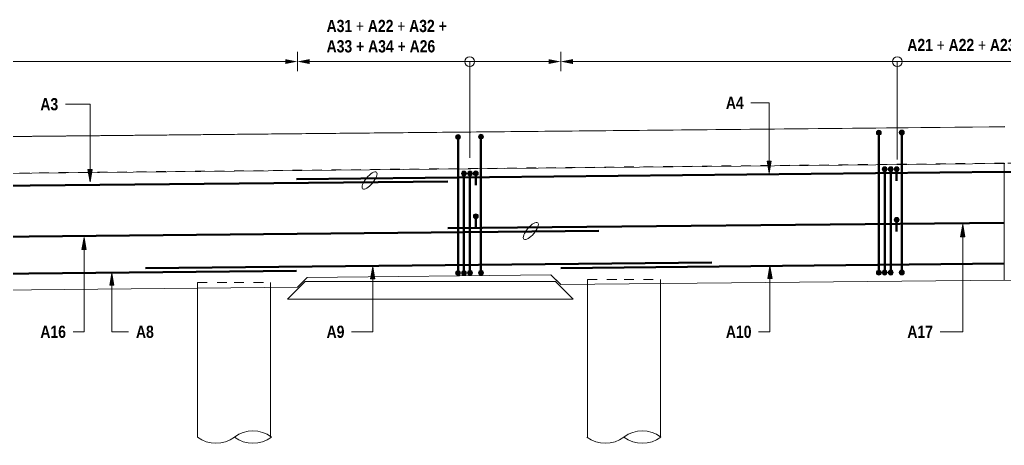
# Model space of a CAD drawing. Header units: metres. Extents: x -1691 to -1596, y 2 to 594.
# Drawn here: x -1634.17 to -1624.07, y 16.2 to 20.57 of the extents above; entities that cross this region are included whole.
import ezdxf

# ---------------------------------------------------------------- set-up
doc = ezdxf.new("R2010")
doc.units = ezdxf.units.M
doc.linetypes.add('JacobsDash', pattern=[0.0045, 0.003, -0.0015])
for name, color, linetype, lineweight in [('BRIDGE-ABUTMENT-CONC', 7, 'Continuous', 50), ('BRIDGE-FRAMING-LINE-18-HID', 7, 'JacobsDash', 18), ('D-BDGE', 7, 'Continuous', 13), ('D-BDGE-FLOOR', 7, 'Continuous', 50), ('D-BDGE-FLOOR-PAT', 7, 'Continuous', 50), ('D-BDGE-FNDN-LINES-18-HID', 7, 'JacobsDash', 18), ('D-BDGE-FNDN-PILE-CONC', 7, 'Continuous', 50), ('D-BDGE-LINE', 7, 'Continuous', 9), ('D-ENHA-GEN-LINE', 7, 'Continuous', 9), ('D-ENHA-TEXT', 7, 'Continuous', 9)]:
    doc.layers.add(name, color=color, linetype=linetype, lineweight=lineweight)
doc.styles.add('Arial Narrow', font='ARIALN.TTF', dxfattribs={"height": 0.125})
doc.styles.add('Arial Narrow_B', font='ARIALNB.TTF', dxfattribs={"height": 0.125})

# ---------------------------------------------------------------- blocks, each defined once
blk = doc.blocks.new('01_SFO_FRP_Pile_CastInPlace_CS - CAST-IN-PLACE PILE - 0750-V8-DRG-1076 - ABUTMENT B ELEVATION REINFORCEMENT')
at = {"layer": 'D-BDGE-FNDN-LINES-18-HID'}
for p, q in [((-1670.194, 17.903), (-1670.194, 17.854)), ((-1670.194, 17.903), (-1669.819, 17.903)), ((-1670.194, 17.903), (-1669.819, 17.903)), ((-1669.819, 17.903), (-1669.444, 17.903)), ((-1669.819, 17.903), (-1669.444, 17.903)), ((-1669.444, 17.862), (-1669.444, 17.903))]:
    blk.add_line(p, q, dxfattribs=at)
at = {"layer": 'D-BDGE-FNDN-PILE-CONC', "lineweight": 18}
for p, q in [((-1670.194, 17.854), (-1670.194, 16.285)), ((-1669.444, 16.291), (-1669.444, 17.862))]:
    blk.add_line(p, q, dxfattribs=at)
blk = doc.blocks.new('T2DExtentArrowReinf_v1 - Extent-7486260-DRG-1076 - ABUTMENT B ELEVATION REINFORCEMENT')
at = {"layer": 'D-BDGE-LINE'}
for p, q in [((-1686.188, 20.149), (-1686.188, 20.057)), ((-1686.063, 20.139), (-1673.294, 20.139)), ((-1681.303, 20.139), (-1681.303, 18.985)), ((-1673.169, 20.062), (-1673.169, 20.139))]:
    blk.add_line(p, q, dxfattribs=at)
blk = doc.blocks.new('T2DExtentArrowReinf_v1 - Extent-6436577-DRG-1076 - ABUTMENT B ELEVATION REINFORCEMENT')
at = {"layer": 'D-BDGE-LINE'}
for p, q in [((-1673.169, 20.062), (-1673.169, 20.139)), ((-1670.593, 20.139), (-1673.044, 20.139)), ((-1671.401, 20.139), (-1671.401, 19.153)), ((-1670.468, 20.149), (-1670.468, 20.057))]:
    blk.add_line(p, q, dxfattribs=at)
blk = doc.blocks.new('T2DExtentArrowReinf_v1 - Extent-7485941-DRG-1076 - ABUTMENT B ELEVATION REINFORCEMENT')
at = {"layer": 'D-BDGE-LINE'}
for p, q in [((-1670.468, 20.062), (-1670.468, 20.139)), ((-1658.126, 20.139), (-1670.343, 20.139)), ((-1667.016, 20.139), (-1667.016, 19.133)), ((-1658.001, 20.149), (-1658.001, 20.057))]:
    blk.add_line(p, q, dxfattribs=at)
blk = doc.blocks.new('CS_DET_Pile-Column_BreakLine - CS_Tubular BreakLine-5901100-DRG-1076 - ABUTMENT B ELEVATION REINFORCEMENT')
at = {"layer": 'D-BDGE-LINE', "lineweight": 18}
for centre, start, end in [((-1688.603, 16.516), 232.9573, 307.0427), ((-1688.223, 16.013), 52.9573, 127.0427), ((-1688.223, 16.516), 232.9573, 307.0427)]:
    blk.add_arc(centre, 0.315, start, end, dxfattribs=at)
blk = doc.blocks.new('CS_DET_Rebar Combined - Multiple Bar-6472702-DRG-1076 - ABUTMENT B ELEVATION REINFORCEMENT')
at = {"layer": 'D-BDGE-LINE'}
for points in [[(-1667.205, 19.384), (-1667.199, 19.385), (-1667.193, 19.387), (-1667.187, 19.391), (-1667.183, 19.396), (-1667.181, 19.402), (-1667.18, 19.409), (-1667.181, 19.415), (-1667.183, 19.421), (-1667.187, 19.427), (-1667.193, 19.431), (-1667.199, 19.433), (-1667.205, 19.434), (-1667.212, 19.433), (-1667.218, 19.431), (-1667.223, 19.427), (-1667.227, 19.421), (-1667.229, 19.415), (-1667.23, 19.409), (-1667.229, 19.402), (-1667.227, 19.396), (-1667.223, 19.391), (-1667.218, 19.387), (-1667.212, 19.385)], [(-1667.205, 17.949), (-1667.199, 17.95), (-1667.193, 17.952), (-1667.187, 17.956), (-1667.183, 17.962), (-1667.181, 17.968), (-1667.18, 17.974), (-1667.181, 17.98), (-1667.183, 17.987), (-1667.187, 17.992), (-1667.193, 17.996), (-1667.199, 17.998), (-1667.205, 17.999), (-1667.212, 17.998), (-1667.218, 17.996), (-1667.223, 17.992), (-1667.227, 17.987), (-1667.229, 17.98), (-1667.23, 17.974), (-1667.229, 17.968), (-1667.227, 17.962), (-1667.223, 17.956), (-1667.218, 17.952), (-1667.212, 17.95)]]:
    blk.add_hatch(color=256, dxfattribs=at).paths.add_polyline_path(points)
at = {"layer": 'D-BDGE-LINE', "lineweight": 50}
blk.add_line((-1667.205, 17.999), (-1667.205, 19.384), dxfattribs=at)
at = {"layer": 'D-BDGE-LINE'}
for centre, start, end in [((-1667.205, 19.409), 90, 270), ((-1667.205, 19.409), 270, 90), ((-1667.205, 17.974), 90, 270), ((-1667.205, 17.974), 270, 90)]:
    blk.add_arc(centre, 0.025, start, end, dxfattribs=at)
blk = doc.blocks.new('CS_DET_Rebar Combined - Multiple Bar-6472732-DRG-1076 - ABUTMENT B ELEVATION REINFORCEMENT')
at = {"layer": 'D-BDGE-LINE'}
for points in [[(-1667.145, 19.01), (-1667.139, 19.01), (-1667.133, 19.013), (-1667.127, 19.017), (-1667.123, 19.022), (-1667.121, 19.028), (-1667.12, 19.035), (-1667.121, 19.041), (-1667.123, 19.047), (-1667.127, 19.052), (-1667.133, 19.056), (-1667.139, 19.059), (-1667.145, 19.06), (-1667.152, 19.059), (-1667.158, 19.056), (-1667.163, 19.052), (-1667.167, 19.047), (-1667.169, 19.041), (-1667.17, 19.035), (-1667.169, 19.028), (-1667.167, 19.022), (-1667.163, 19.017), (-1667.158, 19.013), (-1667.152, 19.01)], [(-1667.145, 17.95), (-1667.139, 17.95), (-1667.133, 17.953), (-1667.127, 17.957), (-1667.123, 17.962), (-1667.121, 17.968), (-1667.12, 17.975), (-1667.121, 17.981), (-1667.123, 17.987), (-1667.127, 17.992), (-1667.133, 17.996), (-1667.139, 17.999), (-1667.145, 18), (-1667.152, 17.999), (-1667.158, 17.996), (-1667.163, 17.992), (-1667.167, 17.987), (-1667.169, 17.981), (-1667.17, 17.975), (-1667.169, 17.968), (-1667.167, 17.962), (-1667.163, 17.957), (-1667.158, 17.953), (-1667.152, 17.95)]]:
    blk.add_hatch(color=256, dxfattribs=at).paths.add_polyline_path(points)
at = {"layer": 'D-BDGE-LINE', "lineweight": 50}
blk.add_line((-1667.145, 18), (-1667.145, 19.01), dxfattribs=at)
at = {"layer": 'D-BDGE-LINE'}
for centre, start, end in [((-1667.145, 19.035), 90, 270), ((-1667.145, 19.035), 270, 90), ((-1667.145, 17.975), 90, 270), ((-1667.145, 17.975), 270, 90)]:
    blk.add_arc(centre, 0.025, start, end, dxfattribs=at)
blk = doc.blocks.new('CS_DET_Rebar Combined - Multiple Bar-6472765-DRG-1076 - ABUTMENT B ELEVATION REINFORCEMENT')
at = {"layer": 'D-BDGE-LINE'}
for points in [[(-1667.083, 19.01), (-1667.076, 19.01), (-1667.07, 19.013), (-1667.065, 19.017), (-1667.061, 19.022), (-1667.058, 19.028), (-1667.058, 19.035), (-1667.058, 19.041), (-1667.061, 19.047), (-1667.065, 19.052), (-1667.07, 19.056), (-1667.076, 19.059), (-1667.083, 19.06), (-1667.089, 19.059), (-1667.095, 19.056), (-1667.102, 19.051), (-1667.104, 19.047), (-1667.107, 19.041), (-1667.108, 19.035), (-1667.107, 19.028), (-1667.104, 19.022), (-1667.1, 19.017), (-1667.095, 19.013), (-1667.089, 19.01)], [(-1667.083, 17.95), (-1667.076, 17.951), (-1667.07, 17.954), (-1667.065, 17.958), (-1667.061, 17.963), (-1667.058, 17.969), (-1667.058, 17.975), (-1667.058, 17.982), (-1667.061, 17.988), (-1667.065, 17.993), (-1667.07, 17.997), (-1667.076, 17.999), (-1667.083, 18), (-1667.089, 17.999), (-1667.095, 17.997), (-1667.1, 17.993), (-1667.104, 17.988), (-1667.107, 17.982), (-1667.108, 17.975), (-1667.107, 17.969), (-1667.104, 17.963), (-1667.1, 17.958), (-1667.095, 17.954), (-1667.089, 17.951)]]:
    blk.add_hatch(color=256, dxfattribs=at).paths.add_polyline_path(points)
at = {"layer": 'D-BDGE-LINE', "lineweight": 50}
blk.add_line((-1667.083, 18), (-1667.083, 19.01), dxfattribs=at)
at = {"layer": 'D-BDGE-LINE'}
for centre, start, end in [((-1667.083, 19.035), 90, 270), ((-1667.083, 19.035), 270, 90), ((-1667.083, 17.975), 90, 270), ((-1667.083, 17.975), 270, 90)]:
    blk.add_arc(centre, 0.025, start, end, dxfattribs=at)
blk = doc.blocks.new('CS_DET_Rebar Combined - Multiple Bar-6472803-DRG-1076 - ABUTMENT B ELEVATION REINFORCEMENT')
at = {"layer": 'D-BDGE-LINE'}
for points in [[(-1666.97, 19.386), (-1666.964, 19.387), (-1666.958, 19.39), (-1666.952, 19.394), (-1666.948, 19.399), (-1666.946, 19.405), (-1666.945, 19.411), (-1666.946, 19.418), (-1666.948, 19.424), (-1666.952, 19.429), (-1666.958, 19.433), (-1666.964, 19.435), (-1666.97, 19.436), (-1666.977, 19.435), (-1666.983, 19.433), (-1666.988, 19.429), (-1666.992, 19.424), (-1666.994, 19.418), (-1666.995, 19.411), (-1666.994, 19.405), (-1666.992, 19.399), (-1666.988, 19.394), (-1666.983, 19.39), (-1666.977, 19.387)], [(-1666.97, 17.951), (-1666.964, 17.952), (-1666.958, 17.955), (-1666.952, 17.959), (-1666.948, 17.964), (-1666.946, 17.972), (-1666.945, 17.976), (-1666.946, 17.983), (-1666.948, 17.989), (-1666.952, 17.994), (-1666.958, 17.998), (-1666.964, 18.001), (-1666.97, 18.001), (-1666.977, 18.001), (-1666.983, 17.998), (-1666.988, 17.994), (-1666.992, 17.989), (-1666.994, 17.983), (-1666.995, 17.976), (-1666.994, 17.97), (-1666.992, 17.964), (-1666.988, 17.959), (-1666.983, 17.955), (-1666.977, 17.952)]]:
    blk.add_hatch(color=256, dxfattribs=at).paths.add_polyline_path(points)
at = {"layer": 'D-BDGE-LINE', "lineweight": 50}
blk.add_line((-1666.97, 18.001), (-1666.97, 19.386), dxfattribs=at)
at = {"layer": 'D-BDGE-LINE'}
for centre, start, end in [((-1666.97, 19.411), 90, 270), ((-1666.97, 19.411), 270, 90), ((-1666.97, 17.976), 90, 270), ((-1666.97, 17.976), 270, 90)]:
    blk.add_arc(centre, 0.025, start, end, dxfattribs=at)
blk = doc.blocks.new('CS_DET_Rebar Combined - Multiple Bar-6162409-DRG-1076 - ABUTMENT B ELEVATION REINFORCEMENT')
at = {"layer": 'D-BDGE-LINE'}
blk.add_hatch(color=256, dxfattribs=at).paths.add_polyline_path([(-1688.482, 18.796), (-1688.475, 18.797), (-1688.469, 18.799), (-1688.464, 18.803), (-1688.46, 18.808), (-1688.458, 18.814), (-1688.457, 18.821), (-1688.458, 18.827), (-1688.46, 18.833), (-1688.464, 18.838), (-1688.469, 18.842), (-1688.475, 18.845), (-1688.482, 18.846), (-1688.488, 18.845), (-1688.494, 18.842), (-1688.5, 18.838), (-1688.504, 18.833), (-1688.506, 18.827), (-1688.507, 18.821), (-1688.506, 18.814), (-1688.504, 18.808), (-1688.5, 18.803), (-1688.494, 18.799), (-1688.488, 18.796)])
at = {"layer": 'D-BDGE-LINE', "lineweight": 50}
blk.add_line((-1688.482, 18.701), (-1688.482, 18.796), dxfattribs=at)
at = {"layer": 'D-BDGE-LINE'}
for start, end in [(90, 270), (270, 90)]:
    blk.add_arc((-1688.482, 18.821), 0.025, start, end, dxfattribs=at)
blk = doc.blocks.new('CS_DET_Rebar Combined - Multiple Bar-6471422-DRG-1076 - ABUTMENT B ELEVATION REINFORCEMENT')
at = {"layer": 'D-BDGE-LINE'}
for points in [[(-1671.521, 19.34), (-1671.515, 19.341), (-1671.509, 19.344), (-1671.504, 19.348), (-1671.5, 19.353), (-1671.497, 19.359), (-1671.496, 19.365), (-1671.497, 19.372), (-1671.5, 19.378), (-1671.504, 19.383), (-1671.509, 19.387), (-1671.515, 19.389), (-1671.521, 19.39), (-1671.528, 19.389), (-1671.534, 19.387), (-1671.539, 19.383), (-1671.543, 19.378), (-1671.545, 19.372), (-1671.546, 19.365), (-1671.545, 19.359), (-1671.543, 19.353), (-1671.539, 19.348), (-1671.534, 19.344), (-1671.528, 19.341)], [(-1671.521, 17.946), (-1671.515, 17.947), (-1671.509, 17.949), (-1671.504, 17.953), (-1671.5, 17.958), (-1671.497, 17.964), (-1671.496, 17.972), (-1671.497, 17.977), (-1671.5, 17.983), (-1671.504, 17.989), (-1671.509, 17.993), (-1671.515, 17.995), (-1671.521, 17.996), (-1671.528, 17.995), (-1671.534, 17.993), (-1671.539, 17.989), (-1671.543, 17.983), (-1671.545, 17.977), (-1671.546, 17.971), (-1671.545, 17.964), (-1671.543, 17.958), (-1671.539, 17.953), (-1671.534, 17.949), (-1671.528, 17.947)]]:
    blk.add_hatch(color=256, dxfattribs=at).paths.add_polyline_path(points)
at = {"layer": 'D-BDGE-LINE', "lineweight": 50}
blk.add_line((-1671.521, 17.996), (-1671.521, 19.34), dxfattribs=at)
at = {"layer": 'D-BDGE-LINE'}
for centre, start, end in [((-1671.521, 19.365), 90, 270), ((-1671.521, 19.365), 270, 90), ((-1671.521, 17.971), 90, 270), ((-1671.521, 17.971), 270, 90)]:
    blk.add_arc(centre, 0.025, start, end, dxfattribs=at)
blk = doc.blocks.new('CS_DET_Rebar Combined - Multiple Bar-6471463-DRG-1076 - ABUTMENT B ELEVATION REINFORCEMENT')
at = {"layer": 'D-BDGE-LINE'}
for points in [[(-1671.461, 18.966), (-1671.455, 18.967), (-1671.449, 18.97), (-1671.444, 18.974), (-1671.44, 18.979), (-1671.437, 18.985), (-1671.436, 18.991), (-1671.437, 18.998), (-1671.44, 19.004), (-1671.444, 19.009), (-1671.449, 19.013), (-1671.455, 19.016), (-1671.461, 19.016), (-1671.468, 19.016), (-1671.474, 19.013), (-1671.479, 19.009), (-1671.483, 19.004), (-1671.485, 18.998), (-1671.486, 18.991), (-1671.485, 18.985), (-1671.483, 18.979), (-1671.479, 18.974), (-1671.474, 18.97), (-1671.468, 18.967)], [(-1671.461, 17.946), (-1671.455, 17.947), (-1671.449, 17.95), (-1671.444, 17.954), (-1671.44, 17.959), (-1671.437, 17.965), (-1671.436, 17.972), (-1671.437, 17.978), (-1671.44, 17.984), (-1671.444, 17.989), (-1671.449, 17.993), (-1671.455, 17.996), (-1671.461, 17.996), (-1671.468, 17.996), (-1671.474, 17.993), (-1671.479, 17.989), (-1671.483, 17.984), (-1671.485, 17.978), (-1671.486, 17.971), (-1671.485, 17.965), (-1671.483, 17.959), (-1671.479, 17.954), (-1671.474, 17.95), (-1671.468, 17.947)]]:
    blk.add_hatch(color=256, dxfattribs=at).paths.add_polyline_path(points)
at = {"layer": 'D-BDGE-LINE', "lineweight": 50}
blk.add_line((-1671.461, 17.996), (-1671.461, 18.966), dxfattribs=at)
at = {"layer": 'D-BDGE-LINE'}
for centre, start, end in [((-1671.461, 18.991), 90, 270), ((-1671.461, 18.991), 270, 90), ((-1671.461, 17.971), 90, 270), ((-1671.461, 17.971), 270, 90)]:
    blk.add_arc(centre, 0.025, start, end, dxfattribs=at)
blk = doc.blocks.new('CS_DET_Rebar Combined - Multiple Bar-6471496-DRG-1076 - ABUTMENT B ELEVATION REINFORCEMENT')
at = {"layer": 'D-BDGE-LINE'}
for points in [[(-1671.399, 18.966), (-1671.392, 18.967), (-1671.386, 18.97), (-1671.381, 18.974), (-1671.377, 18.979), (-1671.375, 18.985), (-1671.374, 18.991), (-1671.375, 18.998), (-1671.377, 19.004), (-1671.381, 19.009), (-1671.386, 19.013), (-1671.392, 19.016), (-1671.399, 19.016), (-1671.405, 19.016), (-1671.411, 19.013), (-1671.416, 19.009), (-1671.42, 19.004), (-1671.423, 18.998), (-1671.424, 18.991), (-1671.423, 18.985), (-1671.42, 18.979), (-1671.416, 18.974), (-1671.411, 18.97), (-1671.405, 18.967)], [(-1671.399, 17.947), (-1671.392, 17.948), (-1671.386, 17.95), (-1671.381, 17.954), (-1671.377, 17.96), (-1671.375, 17.966), (-1671.374, 17.972), (-1671.375, 17.979), (-1671.377, 17.985), (-1671.381, 17.99), (-1671.386, 17.994), (-1671.392, 17.996), (-1671.399, 17.997), (-1671.405, 17.996), (-1671.411, 17.994), (-1671.416, 17.99), (-1671.42, 17.985), (-1671.423, 17.979), (-1671.424, 17.972), (-1671.423, 17.966), (-1671.42, 17.96), (-1671.416, 17.954), (-1671.411, 17.95), (-1671.405, 17.948)]]:
    blk.add_hatch(color=256, dxfattribs=at).paths.add_polyline_path(points)
at = {"layer": 'D-BDGE-LINE', "lineweight": 50}
blk.add_line((-1671.399, 17.997), (-1671.399, 18.966), dxfattribs=at)
at = {"layer": 'D-BDGE-LINE'}
for centre, start, end in [((-1671.399, 18.991), 90, 270), ((-1671.399, 18.991), 270, 90), ((-1671.399, 17.972), 90, 270), ((-1671.399, 17.972), 270, 90)]:
    blk.add_arc(centre, 0.025, start, end, dxfattribs=at)
blk = doc.blocks.new('CS_DET_Rebar Combined - Multiple Bar-6471525-DRG-1076 - ABUTMENT B ELEVATION REINFORCEMENT')
at = {"layer": 'D-BDGE-LINE'}
for points in [[(-1671.286, 19.343), (-1671.28, 19.344), (-1671.274, 19.346), (-1671.269, 19.35), (-1671.265, 19.355), (-1671.262, 19.361), (-1671.261, 19.368), (-1671.262, 19.374), (-1671.265, 19.38), (-1671.269, 19.385), (-1671.274, 19.389), (-1671.28, 19.392), (-1671.286, 19.393), (-1671.293, 19.392), (-1671.299, 19.389), (-1671.304, 19.385), (-1671.308, 19.38), (-1671.31, 19.374), (-1671.311, 19.368), (-1671.31, 19.361), (-1671.308, 19.355), (-1671.304, 19.35), (-1671.299, 19.346), (-1671.293, 19.344)], [(-1671.286, 17.948), (-1671.28, 17.949), (-1671.274, 17.952), (-1671.269, 17.956), (-1671.265, 17.961), (-1671.262, 17.967), (-1671.261, 17.973), (-1671.262, 17.98), (-1671.265, 17.986), (-1671.269, 17.991), (-1671.274, 17.995), (-1671.28, 17.997), (-1671.286, 17.998), (-1671.293, 17.997), (-1671.299, 17.995), (-1671.304, 17.991), (-1671.308, 17.986), (-1671.31, 17.98), (-1671.311, 17.972), (-1671.31, 17.967), (-1671.308, 17.961), (-1671.304, 17.956), (-1671.299, 17.952), (-1671.293, 17.949)]]:
    blk.add_hatch(color=256, dxfattribs=at).paths.add_polyline_path(points)
at = {"layer": 'D-BDGE-LINE', "lineweight": 50}
blk.add_line((-1671.286, 17.998), (-1671.286, 19.343), dxfattribs=at)
at = {"layer": 'D-BDGE-LINE'}
for centre, start, end in [((-1671.286, 19.368), 90, 270), ((-1671.286, 19.368), 270, 90), ((-1671.286, 17.973), 90, 270), ((-1671.286, 17.973), 270, 90)]:
    blk.add_arc(centre, 0.025, start, end, dxfattribs=at)

msp = doc.modelspace()

# ---------------------------------------------------------------- hatches: boundary and pattern name
at = {"layer": 'D-BDGE-FLOOR-PAT', "true_color": 0xe1e1e1}
for points in [[(-1634.5253, 19.3645), (-1625.3251, 19.4562), (-1624.3659, 19.4686), (-1634.5251, 19.3675)], [(-1625.3864, 19.4555), (-1624.0652, 19.4686), (-1624.065, 19.4716), (-1624.2263, 19.47), (-1625.3251, 19.4562)]]:
    msp.add_hatch(color=254, dxfattribs=at).paths.add_polyline_path(points)
at = {"layer": 'D-ENHA-GEN-LINE'}
for points in [[(-1631.4451, 20.1138), (-1631.3201, 20.1388), (-1631.4451, 20.1638)], [(-1631.1951, 20.1138), (-1631.1951, 20.1638), (-1631.3201, 20.1388)], [(-1628.7438, 20.1138), (-1628.6188, 20.1388), (-1628.7438, 20.1638)], [(-1628.4938, 20.1138), (-1628.4938, 20.1638), (-1628.6188, 20.1388), (-1628.513, 20.1176)]]:
    msp.add_hatch(color=256, dxfattribs=at).paths.add_polyline_path(points)
at = {"layer": 'D-ENHA-TEXT'}
for points in [[(-1626.4811, 18.9931), (-1626.4591, 19.1181), (-1626.5031, 19.1181)], [(-1633.4469, 18.9059), (-1633.4249, 19.0309), (-1633.469, 19.0309)], [(-1624.4951, 18.4672), (-1624.5172, 18.3422), (-1624.4731, 18.3422)], [(-1633.5082, 18.3354), (-1633.5302, 18.2104), (-1633.4862, 18.2104)], [(-1630.5474, 18.035), (-1630.5695, 17.91), (-1630.5254, 17.91)], [(-1626.4735, 18.0399), (-1626.4956, 17.9149), (-1626.4515, 17.9149)], [(-1633.2238, 17.9698), (-1633.2458, 17.8448), (-1633.2017, 17.8448)]]:
    msp.add_hatch(color=256, dxfattribs=at).paths.add_polyline_path(points)

# ---------------------------------------------------------------- linework, layer by layer
at = {"layer": 'BRIDGE-ABUTMENT-CONC', "lineweight": 9}
for p, q in [((-1631.3189, 17.8243), (-1631.2199, 17.9253)), ((-1631.2197, 17.9253), (-1631.3187, 17.8243)), ((-1631.2199, 17.9253), (-1628.7204, 17.9503)), ((-1628.7204, 17.9503), (-1628.6194, 17.8514)), ((-1624.0702, 17.8969), (-1628.6194, 17.8514)), ((-1616.1303, 17.8171), (-1624.0702, 17.8969)), ((-1631.3189, 17.8243), (-1634.5252, 17.7922)), ((-1631.3187, 17.8243), (-1631.3189, 17.8243))]:
    msp.add_line(p, q, dxfattribs=at)
at = {"layer": 'BRIDGE-FRAMING-LINE-18-HID', "color": 8, "lineweight": 9, "true_color": 0x808080}
for p, q in [((-1624.0702, 19.0969), (-1634.5251, 18.9923)), ((-1612.1352, 18.9771), (-1624.0702, 19.0969)), ((-1624.07, 17.8969), (-1624.07, 19.0969)), ((-1624.07, 19.0969), (-1624.07, 17.8969)), ((-1628.7202, 17.9503), (-1628.7203, 17.9503)), ((-1628.7203, 17.9503), (-1628.7202, 17.9503)), ((-1628.6192, 17.8514), (-1628.7202, 17.9503)), ((-1631.3187, 17.8243), (-1631.3188, 17.8243))]:
    msp.add_line(p, q, dxfattribs=at)
at = {"layer": 'D-BDGE', "lineweight": 50}
for p, q in [((-1631.3296, 18.9343), (-1624.0698, 19.0069)), ((-1624.0714, 19.0069), (-1620.2663, 18.969)), ((-1634.5256, 18.8623), (-1629.7788, 18.9098)), ((-1624.0702, 18.486), (-1629.7788, 18.4289)), ((-1628.2288, 18.4044), (-1634.4402, 18.3422)), ((-1631.3288, 17.9943), (-1634.5251, 17.9623)), ((-1627.0688, 18.0769), (-1632.8788, 18.0188)), ((-1624.0714, 18.0669), (-1628.6188, 18.0214))]:
    msp.add_line(p, q, dxfattribs=at)
at = {"layer": 'D-BDGE', "color": 7, "lineweight": 9, "true_color": 0xffffff}
for p, q in [((-1631.241, 17.8825), (-1631.421, 17.7025)), ((-1628.6726, 17.8825), (-1631.241, 17.8825)), ((-1628.4926, 17.7025), (-1628.6726, 17.8825)), ((-1631.421, 17.7025), (-1628.4926, 17.7025))]:
    msp.add_line(p, q, dxfattribs=at)
at = {"layer": 'D-BDGE', "lineweight": 9}
for centre in [(-1630.5805, 18.919), (-1628.926, 18.402)]:
    msp.add_ellipse(centre, major_axis=(0.0707, 0.0843), ratio=0.3636364, dxfattribs=at)
at = {"layer": 'D-BDGE-FLOOR', "color": 252, "lineweight": 9, "true_color": 0x888888}
for p, q in [((-1625.3864, 19.4555), (-1634.5253, 19.3645)), ((-1634.5251, 19.3675), (-1624.2263, 19.47)), ((-1624.0652, 19.4686), (-1625.3864, 19.4555)), ((-1624.2263, 19.47), (-1624.065, 19.4716)), ((-1625.3864, 19.0805), (-1624.0652, 19.0936)), ((-1634.5253, 18.9895), (-1625.3864, 19.0805))]:
    msp.add_line(p, q, dxfattribs=at)
at = {"layer": 'D-BDGE-FNDN-LINES-18-HID'}
for p, q in [((-1632.3448, 17.8719), (-1632.3448, 17.8141)), ((-1632.3448, 17.8719), (-1631.9699, 17.8719)), ((-1632.3448, 17.8719), (-1631.9699, 17.8719)), ((-1631.9699, 17.8719), (-1631.5948, 17.8719)), ((-1631.9697, 17.8719), (-1631.5948, 17.8719)), ((-1631.5948, 17.8216), (-1631.5948, 17.8719))]:
    msp.add_line(p, q, dxfattribs=at)
at = {"layer": 'D-BDGE-FNDN-PILE-CONC', "lineweight": 18}
for p, q in [((-1632.3448, 17.8141), (-1632.3448, 16.2877)), ((-1631.5948, 16.2938), (-1631.5948, 17.8216))]:
    msp.add_line(p, q, dxfattribs=at)
at = {"layer": 'D-ENHA-GEN-LINE'}
for p, q in [((-1631.3201, 20.0388), (-1631.3201, 20.2388)), ((-1631.3201, 20.0388), (-1631.3201, 20.2388)), ((-1628.6188, 20.2388), (-1628.6188, 20.0388)), ((-1628.6188, 20.0388), (-1628.6188, 20.2388)), ((-1631.4451, 20.1388), (-1631.4951, 20.1388)), ((-1631.1951, 20.1388), (-1631.1451, 20.1388)), ((-1628.7438, 20.1388), (-1628.7938, 20.1388)), ((-1628.4938, 20.1388), (-1628.4438, 20.1388))]:
    msp.add_line(p, q, dxfattribs=at)
for centre in [(-1629.5524, 20.1388), (-1625.1676, 20.1388)]:
    msp.add_circle(centre, 0.05, dxfattribs=at)
at = {"layer": 'D-ENHA-TEXT'}
for p, q in [((-1633.6964, 19.7015), (-1633.7, 19.7015)), ((-1633.4469, 19.7015), (-1633.6964, 19.7015)), ((-1633.4469, 18.9059), (-1633.4469, 19.7015)), ((-1626.6648, 19.7158), (-1626.6684, 19.7158)), ((-1626.4811, 19.7158), (-1626.6648, 19.7158)), ((-1626.4811, 18.9931), (-1626.4811, 19.7158)), ((-1626.4591, 19.1181), (-1626.5031, 19.1181)), ((-1626.5031, 19.1181), (-1626.4811, 18.9931)), ((-1626.4811, 18.9931), (-1626.4591, 19.1181)), ((-1633.4249, 19.0309), (-1633.469, 19.0309)), ((-1633.469, 19.0309), (-1633.4469, 18.9059)), ((-1633.4469, 18.9059), (-1633.4249, 19.0309)), ((-1624.4951, 18.4672), (-1624.5172, 18.3422)), ((-1624.4731, 18.3422), (-1624.4951, 18.4672)), ((-1624.4951, 18.4672), (-1624.4951, 17.3677)), ((-1633.5082, 18.3354), (-1633.5302, 18.2104)), ((-1633.4862, 18.2104), (-1633.5082, 18.3354)), ((-1633.5082, 18.3354), (-1633.5082, 17.3677)), ((-1624.5172, 18.3422), (-1624.4731, 18.3422)), ((-1633.5302, 18.2104), (-1633.4862, 18.2104)), ((-1630.5474, 18.035), (-1630.5695, 17.91)), ((-1630.5254, 17.91), (-1630.5474, 18.035)), ((-1630.5474, 18.035), (-1630.5474, 17.3677)), ((-1626.4735, 18.0399), (-1626.4956, 17.9149)), ((-1626.4515, 17.9149), (-1626.4735, 18.0399)), ((-1626.4735, 18.0399), (-1626.4735, 17.3677)), ((-1633.2238, 17.9698), (-1633.2458, 17.8448)), ((-1633.2017, 17.8448), (-1633.2238, 17.9698)), ((-1633.2238, 17.9698), (-1633.2238, 17.3677)), ((-1630.5695, 17.91), (-1630.5254, 17.91)), ((-1626.4956, 17.9149), (-1626.4515, 17.9149)), ((-1633.2458, 17.8448), (-1633.2017, 17.8448)), ((-1633.6174, 17.3677), (-1633.6206, 17.3677)), ((-1633.5082, 17.3677), (-1633.6174, 17.3677)), ((-1633.2238, 17.3677), (-1633.0512, 17.3677)), ((-1630.7605, 17.3677), (-1630.7641, 17.3677)), ((-1630.5474, 17.3677), (-1630.7605, 17.3677)), ((-1626.5858, 17.3677), (-1626.589, 17.3677)), ((-1626.4735, 17.3677), (-1626.5858, 17.3677)), ((-1624.7245, 17.3677), (-1624.7277, 17.3677)), ((-1624.4951, 17.3677), (-1624.7245, 17.3677))]:
    msp.add_line(p, q, dxfattribs=at)

# ---------------------------------------------------------------- block references
at = {"layer": 'D-BDGE-FNDN-LINES-18-HID'}
msp.add_blockref('01_SFO_FRP_Pile_CastInPlace_CS - CAST-IN-PLACE PILE - 0750-V8-DRG-1076 - ABUTMENT B ELEVATION REINFORCEMENT', (41.8488, 0), dxfattribs=at)
at = {"layer": 'D-BDGE-LINE'}
for name, p in [('T2DExtentArrowReinf_v1 - Extent-7486260-DRG-1076 - ABUTMENT B ELEVATION REINFORCEMENT', (41.8488, 0)), ('T2DExtentArrowReinf_v1 - Extent-6436577-DRG-1076 - ABUTMENT B ELEVATION REINFORCEMENT', (41.8488, 0)), ('T2DExtentArrowReinf_v1 - Extent-7485941-DRG-1076 - ABUTMENT B ELEVATION REINFORCEMENT', (41.8488, 0)), ('CS_DET_Rebar Combined - Multiple Bar-6471525-DRG-1076 - ABUTMENT B ELEVATION REINFORCEMENT', (41.8488, 0)), ('CS_DET_Rebar Combined - Multiple Bar-6472702-DRG-1076 - ABUTMENT B ELEVATION REINFORCEMENT', (41.8488, 0)), ('CS_DET_Rebar Combined - Multiple Bar-6472803-DRG-1076 - ABUTMENT B ELEVATION REINFORCEMENT', (41.8488, 0)), ('CS_DET_Rebar Combined - Multiple Bar-6471422-DRG-1076 - ABUTMENT B ELEVATION REINFORCEMENT', (41.8488, 0)), ('CS_DET_Rebar Combined - Multiple Bar-6471463-DRG-1076 - ABUTMENT B ELEVATION REINFORCEMENT', (41.8488, 0)), ('CS_DET_Rebar Combined - Multiple Bar-6471496-DRG-1076 - ABUTMENT B ELEVATION REINFORCEMENT', (41.8488, 0)), ('CS_DET_Rebar Combined - Multiple Bar-6162409-DRG-1076 - ABUTMENT B ELEVATION REINFORCEMENT', (58.9921, 0.1709)), ('CS_DET_Rebar Combined - Multiple Bar-6472732-DRG-1076 - ABUTMENT B ELEVATION REINFORCEMENT', (41.8488, 0)), ('CS_DET_Rebar Combined - Multiple Bar-6472765-DRG-1076 - ABUTMENT B ELEVATION REINFORCEMENT', (41.8488, 0)), ('CS_DET_Rebar Combined - Multiple Bar-6162409-DRG-1076 - ABUTMENT B ELEVATION REINFORCEMENT', (63.3082, 0.214)), ('CS_DET_Rebar Combined - Multiple Bar-6162409-DRG-1076 - ABUTMENT B ELEVATION REINFORCEMENT', (58.9921, -0.2685)), ('CS_DET_Rebar Combined - Multiple Bar-6162409-DRG-1076 - ABUTMENT B ELEVATION REINFORCEMENT', (63.3082, -0.306)), ('CS_DET_Pile-Column_BreakLine - CS_Tubular BreakLine-5901100-DRG-1076 - ABUTMENT B ELEVATION REINFORCEMENT', (56.4468, 0.0238)), ('CS_DET_Pile-Column_BreakLine - CS_Tubular BreakLine-5901100-DRG-1076 - ABUTMENT B ELEVATION REINFORCEMENT', (60.4417, 0.0238))]:
    msp.add_blockref(name, p, dxfattribs=at)

# ---------------------------------------------------------------- texts
at = {"layer": 'D-ENHA-TEXT', "char_height": 0.125, "attachment_point": 1, "style": 'Arial Narrow_B', "bg_fill": 3, "box_fill_scale": 1, "bg_fill_color": 256, "bg_fill_true_color": 13158600, "bg_fill_transparency": 0}
for s, insert in [('A31 ', (-1631.021, 20.5664)), ('A33 + A34 + A26', (-1631.021, 20.358)), ('A21 ', (-1625.064, 20.3714))]:
    msp.add_mtext(s, dxfattribs=dict(at, insert=insert))
at = {"layer": 'D-ENHA-TEXT', "char_height": 0.125, "attachment_point": 1, "style": 'Arial Narrow_B', "bg_fill": 3, "box_fill_scale": 1, "bg_fill_color": 256, "bg_fill_transparency": 0}
for s, insert in [('A16', (-1633.9569, 17.4302)), ('A8', (-1632.9762, 17.4302)), ('A9', (-1631.021, 17.4302)), ('A10', (-1626.9253, 17.4302)), ('A17', (-1625.064, 17.4302))]:
    msp.add_mtext(s, dxfattribs=dict(at, insert=insert))

# ---------------------------------------------------------------- next in the draw order: texts
at = {"layer": 'D-ENHA-TEXT', "char_height": 0.125, "attachment_point": 1, "style": 'Arial Narrow', "bg_fill": 3, "box_fill_scale": 1, "bg_fill_color": 256, "bg_fill_true_color": 13158600, "bg_fill_transparency": 0}
for insert in [(-1630.72, 20.5664), (-1624.763, 20.3714)]:
    msp.add_mtext('+ ', dxfattribs=dict(at, insert=insert))
at = {"layer": 'D-ENHA-TEXT', "char_height": 0.125, "attachment_point": 1, "style": 'Arial Narrow_B', "bg_fill": 3, "box_fill_scale": 1, "bg_fill_color": 256, "bg_fill_transparency": 0}
for s, insert in [('A3', (-1633.9569, 19.764)), ('A4', (-1626.9253, 19.7783))]:
    msp.add_mtext(s, dxfattribs=dict(at, insert=insert))

# ---------------------------------------------------------------- next in the draw order: texts
at = {"layer": 'D-ENHA-TEXT', "char_height": 0.125, "attachment_point": 1, "style": 'Arial Narrow_B', "bg_fill": 3, "box_fill_scale": 1, "bg_fill_color": 256, "bg_fill_true_color": 13158600, "bg_fill_transparency": 0}
for insert in [(-1630.5976, 20.5664), (-1624.6407, 20.3714)]:
    msp.add_mtext('A22 ', dxfattribs=dict(at, insert=insert))

# ---------------------------------------------------------------- next in the draw order: texts
at = {"layer": 'D-ENHA-TEXT', "char_height": 0.125, "attachment_point": 1, "style": 'Arial Narrow', "bg_fill": 3, "box_fill_scale": 1, "bg_fill_color": 256, "bg_fill_true_color": 13158600, "bg_fill_transparency": 0}
for insert in [(-1630.2967, 20.5664), (-1624.3397, 20.3714)]:
    msp.add_mtext('+ ', dxfattribs=dict(at, insert=insert))

# ---------------------------------------------------------------- next in the draw order: texts
at = {"layer": 'D-ENHA-TEXT', "char_height": 0.125, "attachment_point": 1, "style": 'Arial Narrow_B', "bg_fill": 3, "box_fill_scale": 1, "bg_fill_color": 256, "bg_fill_true_color": 13158600, "bg_fill_transparency": 0}
for s, insert in [('A32 + ', (-1630.1743, 20.5664)), ('A23 ', (-1624.2173, 20.3714))]:
    msp.add_mtext(s, dxfattribs=dict(at, insert=insert))

doc.saveas('drawing.dxf')
